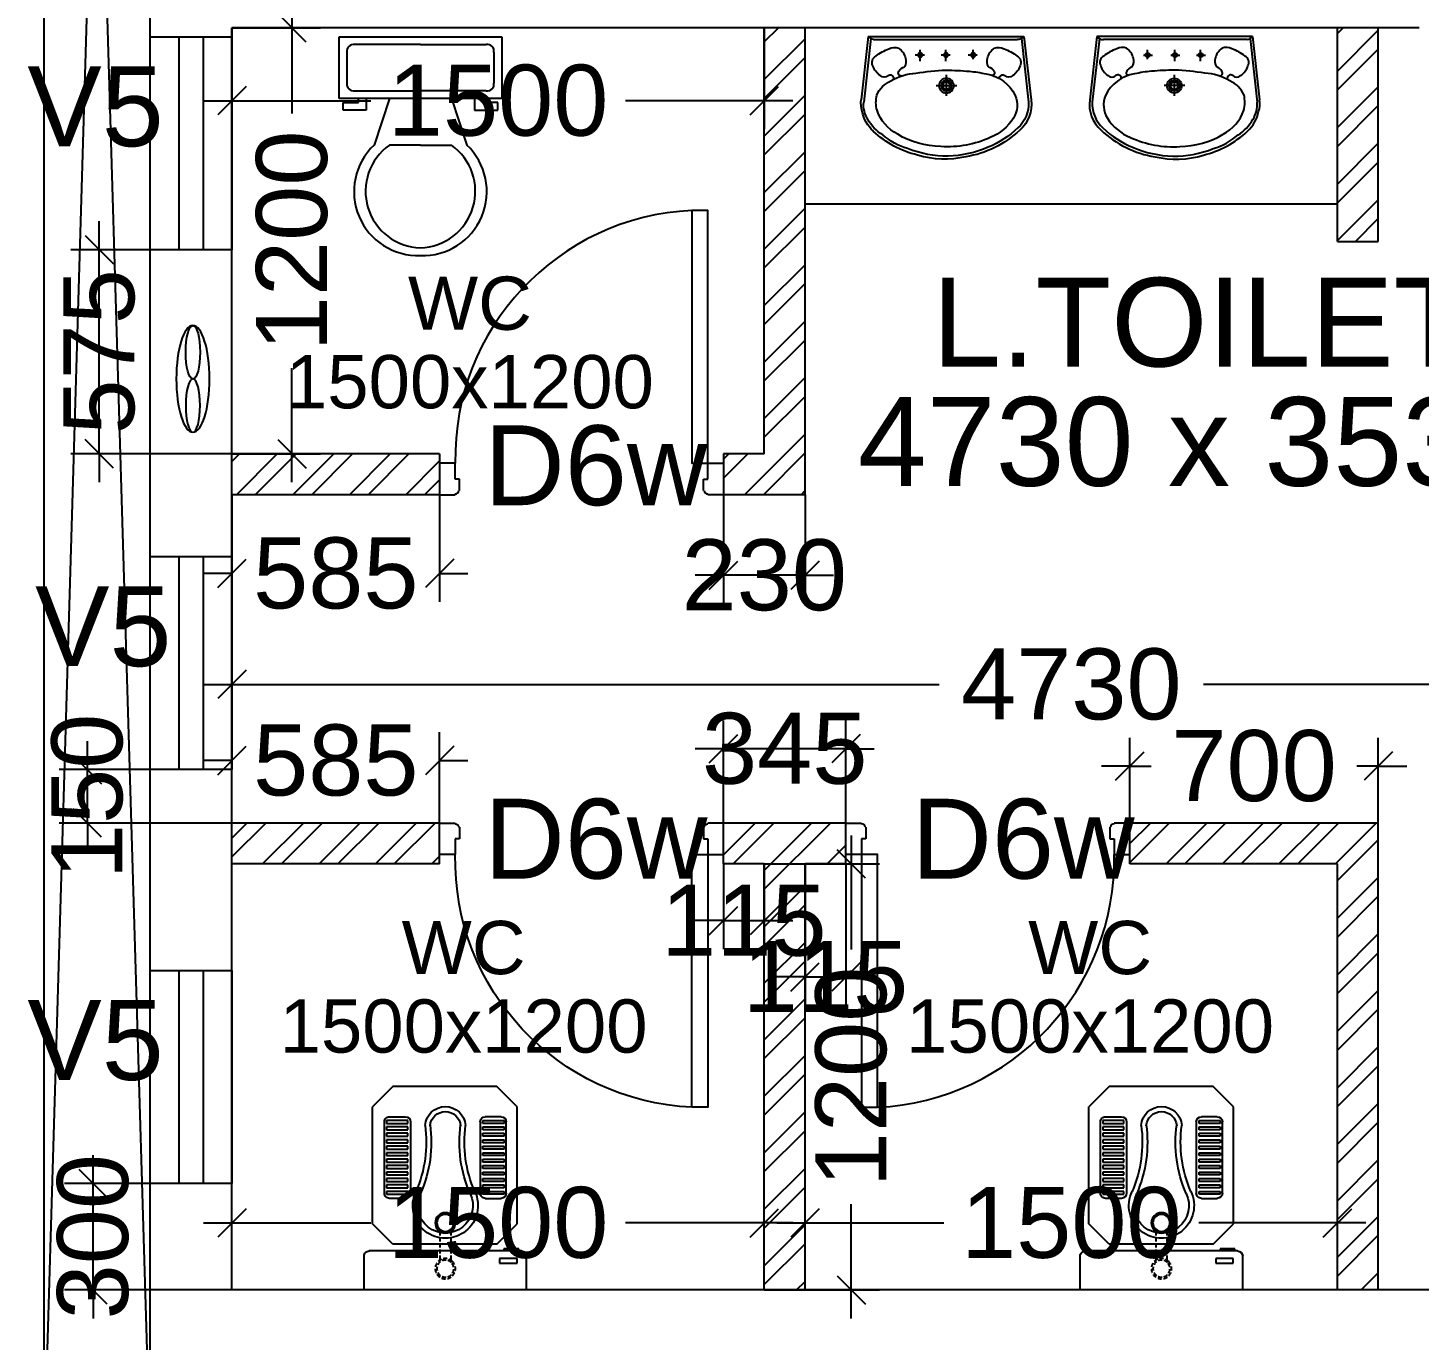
# Model space of a CAD drawing. Extents: x 6345096 to 6738923, y -6490958 to -6305885.
# Drawn here: x 6533504 to 6537424, y -6450735 to -6447039 of the extents above; entities that cross this region are included whole.
import ezdxf
from ezdxf.enums import TextEntityAlignment as Align

# ---------------------------------------------------------------- set-up
doc = ezdxf.new("R2010")
doc.units = 0
doc.header["$LTSCALE"] = 600
doc.header["$MEASUREMENT"] = 0
doc.header["$PDMODE"] = 35
doc.linetypes.add('HIDDEN', pattern=[0.375, 0.25, -0.125])
doc.layers.get('0').update_dxf_attribs({"linetype": 'CONTINUOUS'})
doc.layers.get('Defpoints').update_dxf_attribs({"linetype": 'CONTINUOUS'})
for name, color, linetype in [('DOOR', 32, 'CONTINUOUS'), ('Duct', 8, 'CONTINUOUS'), ('Exaust', 8, 'CONTINUOUS'), ('HS', 251, 'CONTINUOUS'), ('joinery', 7, 'CONTINUOUS'), ('Room Dim', 1, 'CONTINUOUS'), ('T Wall', 8, 'CONTINUOUS'), ('TEXT', 6, 'CONTINUOUS'), ('Toi-Euip', 8, 'CONTINUOUS'), ('toi-fix', 46, 'CONTINUOUS'), ('Toi. Wall Hat', 3, 'CONTINUOUS'), ('Walls', 7, 'CONTINUOUS'), ('WIN', 151, 'CONTINUOUS'), ('Working Dim', 5, 'CONTINUOUS')]:
    doc.layers.add(name, color=color, linetype=linetype)
doc.styles.add('ari', font='arial.ttf')
doc.styles.add('ARIAL', font='arial.ttf')
doc.dimstyles.new('int. dim', dxfattribs={"dimtxt": 200, "dimasz": 80, "dimexe": 80, "dimexo": 0, "dimgap": 70, "dimtad": 0, "dimdec": 0, "dimzin": 12, "dimdsep": 46, "dimtxsty": 'ari', "dimblk": 'OBLIQUE', "dimcen": 2, "dimdle": 80, "dimclrd": 256, "dimclre": 256, "dimclrt": 6, "dimadec": 0, "dimazin": 0, "dimtfac": 1, "dimtdec": 0, "dimtix": 1, "dimtmove": 2, "dimatfit": 3, "dimfxl": 1, "dimtolj": 1, "dimtzin": 0, "dimlwd": -1, "dimlwe": -1, "dimarcsym": 0})

# ---------------------------------------------------------------- blocks, each defined once
blk = doc.blocks.new('A$C153C7E87')
at = {"layer": 'Exaust', "color": 10, "extrusion": (0, 0, -1)}
for centre, major_axis, ratio in [((0, 0), (150.2, 0.1), 0.312125), ((-75.1, 0), (75.1, 0), 0.271389)]:
    blk.add_ellipse(centre, major_axis=major_axis, ratio=ratio, start_param=3.141593, end_param=9.424778, dxfattribs=at)
at = {"layer": 'Exaust', "color": 10}
blk.add_ellipse((75.1, 0), major_axis=(75.1, 0), ratio=0.271389, dxfattribs=at)
blk = doc.blocks.new('Z$W@#1841')
at = {"layer": 'DOOR'}
for p, q in [((-267.6, -167.4), (-317.3, -167.4)), ((-317.3, -167.4), (-317.3, -267.4)), ((-267.6, -217.9), (-267.6, -167.4)), ((533, -217.9), (533, -167.4)), ((533, -167.4), (582.7, -167.4)), ((582.7, -167.4), (582.7, -267.4)), ((-254.1, -217.9), (-267.6, -217.9)), ((-254.1, -253.9), (-254.1, -217.9)), ((519.5, -253.9), (519.5, -217.9)), ((519.5, -217.9), (533, -217.9)), ((-254.1, -253.9), (-256.3, -253.9)), ((519.5, -253.9), (521.7, -253.9)), ((-317.3, -267.4), (-267.6, -267.4)), ((-267.6, -267.4), (-267.6, -265.2)), ((533, -267.4), (533, -265.2)), ((582.7, -267.4), (533, -267.4))]:
    blk.add_line(p, q, dxfattribs=at)
blk.add_lwpolyline([(482.5, 633.2), (482.5, -167.4), (533, -167.4), (533, 633.2)], close=True, dxfattribs=at)
at = {"layer": 'DOOR', "color": 145}
blk.add_arc((518.4, -152.1), 786.1, 92.6177, 181.1129, dxfattribs=at)
at = {"layer": 'DOOR'}
for centre, start, end in [((-267.6, -253.9), 270, 0), ((533, -253.9), 180, 270)]:
    blk.add_arc(centre, 11.2, start, end, dxfattribs=at)
blk = doc.blocks.new('A$C70ED7303')
at = {"layer": 'toi-fix', "color": 8}
for p, q in [((0, 0), (229, 0)), ((229, 0), (229, -174.4)), ((-229, 0), (0, 0)), ((-229, -174.4), (-229, 0)), ((0, -21.8), (-185.4, -21.8)), ((0, -21.8), (185.4, -21.8)), ((-207.2, -43.6), (-207.2, -130.8)), ((207.2, -43.6), (207.2, -130.8)), ((-185.4, -152.6), (0, -152.6)), ((185.4, -152.6), (0, -152.6)), ((229, -174.4), (-229, -174.4)), ((-218.1, -207.2), (-218.1, -185.4)), ((-218.1, -185.4), (-174.4, -185.4)), ((-174.4, -185.4), (-174.4, -174.4)), ((-152.6, -174.4), (-152.6, -207.2)), ((-87.2, -174.4), (-130.8, -305.3)), ((87.2, -174.4), (130.8, -305.3)), ((152.6, -174.4), (152.6, -207.2)), ((174.4, -185.4), (174.4, -174.4)), ((218.1, -185.4), (174.4, -185.4)), ((218.1, -207.2), (218.1, -185.4)), ((-152.6, -207.2), (-218.1, -207.2)), ((152.6, -207.2), (218.1, -207.2)), ((0, -305.3), (-87.2, -305.3)), ((0, -305.3), (87.2, -305.3))]:
    blk.add_line(p, q, dxfattribs=at)
for centre, major_axis, start_param, end_param in [((-188.1, -40.9), (13.6, -13.6), 2.214297, 4.068888), ((188.1, -40.9), (13.6, -13.6), 0.643501, 2.498091), ((-188.1, -133.6), (-13.6, -13.6), 5.35589, 7.21048), ((188.1, -133.6), (-13.6, -13.6), 0.643501, 2.498091), ((-6.6, -436.2), (-127.6, -127.6), 4.686239, 7.105146), ((4.7, -435.5), (-112.7, -112.7), 4.541602, 7.039318), ((6.6, -436.2), (55.8, -171.6), -0.351019, 2.067888), ((-4.7, -435.5), (-112.7, -112.7), 0.814663, 3.31238)]:
    blk.add_ellipse(centre, major_axis=major_axis, ratio=1, start_param=start_param, end_param=end_param, dxfattribs=at)
blk = doc.blocks.new('A$C4D064DB7')
at = {"layer": 'Toi-Euip', "color": 8}
for p, q in [((-219.3, -1), (-239.3, 178)), ((-212.3, 5.4), (-232.3, 184.5)), ((0.9, 167), (0.9, 107.5)), ((212.2, 4.9), (232.3, 184.5)), ((219.2, -1), (239.3, 178)), ((-28.5, 137.9), (30, 137.9)), ((-61.3, 51.7), (-86.8, 51.7)), ((-73.1, 68.7), (-73.1, 37.2)), ((11.1, 51.7), (-14.3, 51.7)), ((-0.6, 68.7), (-0.6, 37.2)), ((87.9, 51.7), (62.5, 51.7)), ((76.2, 63.6), (76.2, 37.2)), ((-204.6, 8.3), (200.4, 8.3)), ((-219.3, -1), (219.2, -1))]:
    blk.add_line(p, q, dxfattribs=at)
for centre, radius in [((0.9, 137.9), 20.9), ((0.9, 137.9), 15), ((0.9, 137.9), 10.5), ((-73.1, 51.7), 6.23), ((-0.6, 51.7), 6.23), ((76.2, 51.7), 6.23)]:
    blk.add_circle(centre, radius, dxfattribs=at)
for centre, radius, start, end in [((-15, 63.3), 278.1, 103.6801, 133.1199), ((-52.1, 129.5), 194.1, 106.9894, 130.6854), ((0.4, 42.8), 293.4, 66.1951, 111.8497), ((-3.7, 79.1), 265.8, 77.1391, 106.8516), ((11, 56.9), 284.8, 46.3845, 81.023), ((-115.7, 175.3), 119.3, 121.8415, 151.2146), ((-79.5, 166.9), 122.1, 117.7975, 160.6946), ((-12.7, 69.4), 239.9, 90.5187, 121.0564), ((4.5, 21.6), 288.4, 65.4107, 93.8454), ((17.4, 64.4), 266.9, 46.2173, 67.6674), ((74.5, 158), 135.4, 31.8603, 68.3132), ((-135.9, 190.3), 102.7, 132.34, 168.5521), ((140.9, 188.9), 91.5, 357.2238, 48.0895), ((143.8, 190.8), 96.4, 352.3942, 48.6169), ((-159.3, 187.8), 80.7, 163.2392, 186.9959), ((-156.9, 191.3), 75.7, 146.7911, 185.1402), ((-105.8, 184.4), 91.8, 165.5854, 192.6546), ((131.4, 192.6), 68.8, 336.7779, 32.4081), ((-124.3, 195.5), 77.6, 203.693, 246.3813), ((98.1, 210.4), 106.4, 278.0202, 335.0221), ((-73.6, 263.8), 161.7, 239.5902, 265.9719), ((-156.5, 116.7), 8.45, 294.5104, 30.3287), ((157.9, 115.9), 7.49, 165.1523, 247.9307), ((-188.7, 72.6), 20.1, 152.4908, 243.191), ((-154.2, 64.6), 55.1, 124.9669, 161.6496), ((-174.7, 96.4), 17.3, 50.4642, 129.5358), ((-157.9, 115.7), 8.33, 226.0403, 306.1074), ((-126.4, 102.5), 8.28, 83.1526, 217.3039), ((-110.1, 109.7), 26, 208.2715, 253.614), ((-144.2, 69.4), 30.9, 343.9654, 29.9209), ((33.5, 869.5), 776.1, 261.2228, 267.52), ((-3.1, 803.8), 709.6, 270.2431, 275.5482), ((44.3, 384), 287.3, 274.2321, 283.8267), ((146.2, 69.4), 30.9, 150.0791, 196.0346), ((112.1, 109.7), 26, 286.386, 331.7285), ((129.6, 102.2), 7.16, 318.2984, 78.6803), ((159.9, 115.7), 8.33, 233.8926, 313.9597), ((176.7, 96.4), 17.3, 50.4642, 129.5358), ((156.2, 64.6), 55.1, 18.3504, 55.0331), ((190.7, 72.6), 20.1, 296.809, 27.5092), ((-120.2, 149.2), 122.2, 230.5982, 250.4136), ((-161, 71.5), 47.7, 305.0585, 347.193), ((163, 71.5), 47.7, 192.807, 234.9415), ((122.2, 149.2), 122.2, 289.5864, 309.4018), ((-200, -15.1), 23.9, 101.1451, 143.7785), ((-145.6, 63.1), 33, 241.9192, 291.3561), ((147.6, 63.1), 33, 248.6439, 298.0808), ((199.8, -16.6), 24.9, 38.7487, 88.5796)]:
    blk.add_arc(centre, radius, start, end, dxfattribs=at)
blk = doc.blocks.new('A$C37B60793')
at = {"layer": 'toi-fix', "color": 8}
for p, q in [((0, 303.1), (127, 303.1)), ((0, -306.5), (0, 303.1)), ((146, -287.4), (146, 284.1)), ((171.2, 195), (247.4, 271.2)), ((247.4, 271.2), (685.9, 271.2)), ((762.1, 195), (685.9, 271.2)), ((358.5, 218.7), (358.5, 139.2)), ((369.5, 218.7), (358.5, 218.7)), ((362.3, 226.9), (630.5, 226.9)), ((369.5, 139.2), (369.5, 218.7)), ((382.7, 218.7), (382.7, 139.2)), ((393.7, 218.7), (382.7, 218.7)), ((393.7, 139.2), (393.7, 218.7)), ((406.9, 218.7), (406.9, 139.2)), ((417.9, 218.7), (406.9, 218.7)), ((417.9, 139.2), (417.9, 218.7)), ((431, 218.7), (431, 139.2)), ((442.1, 218.7), (431, 218.7)), ((442.1, 139.2), (442.1, 218.7)), ((455.2, 218.7), (455.2, 139.2)), ((466.3, 218.7), (455.2, 218.7)), ((466.3, 139.2), (466.3, 218.7)), ((479.4, 218.7), (479.4, 139.2)), ((490.5, 218.7), (479.4, 218.7)), ((490.5, 139.2), (490.5, 218.7)), ((503.6, 218.7), (503.6, 139.2)), ((514.6, 218.7), (503.6, 218.7)), ((514.6, 139.2), (514.6, 218.7)), ((527.8, 218.7), (527.8, 139.2)), ((538.8, 218.7), (527.8, 218.7)), ((538.8, 139.2), (538.8, 218.7)), ((552, 218.7), (552, 139.2)), ((563, 218.7), (552, 218.7)), ((563, 139.2), (563, 218.7)), ((576.2, 218.7), (576.2, 139.2)), ((587.2, 218.7), (576.2, 218.7)), ((587.2, 139.2), (587.2, 218.7)), ((600.4, 218.7), (600.4, 139.2)), ((611.4, 218.7), (600.4, 218.7)), ((611.4, 139.2), (611.4, 218.7)), ((624.5, 218.7), (624.5, 139.2)), ((635.6, 218.7), (624.5, 218.7)), ((635.6, 139.2), (635.6, 218.7)), ((171.2, -195.4), (171.2, 195)), ((343.3, 148.1), (343.3, 207.9)), ((649.5, 207.9), (649.5, 148.1)), ((762.1, -195.4), (762.1, 195)), ((358.5, 139.2), (369.5, 139.2)), ((630.5, 129.1), (362.3, 129.1)), ((382.7, 139.2), (393.7, 139.2)), ((406.9, 139.2), (417.9, 139.2)), ((431, 139.2), (442.1, 139.2)), ((455.2, 139.2), (466.3, 139.2)), ((479.4, 139.2), (490.5, 139.2)), ((503.6, 139.2), (514.6, 139.2)), ((527.8, 139.2), (538.8, 139.2)), ((552, 139.2), (563, 139.2)), ((576.2, 139.2), (587.2, 139.2)), ((600.4, 139.2), (611.4, 139.2)), ((624.5, 139.2), (635.6, 139.2)), ((343.3, -151.5), (343.3, -211.2)), ((358.5, -222), (358.5, -142.6)), ((358.5, -142.6), (369.5, -142.6)), ((630.5, -132.4), (362.3, -132.4)), ((369.5, -142.6), (369.5, -222)), ((382.7, -222), (382.7, -142.6)), ((382.7, -142.6), (393.7, -142.6)), ((393.7, -142.6), (393.7, -222)), ((406.9, -222), (406.9, -142.6)), ((406.9, -142.6), (417.9, -142.6)), ((417.9, -142.6), (417.9, -222)), ((431, -222), (431, -142.6)), ((431, -142.6), (442.1, -142.6)), ((442.1, -142.6), (442.1, -222)), ((455.2, -222), (455.2, -142.6)), ((455.2, -142.6), (466.3, -142.6)), ((466.3, -142.6), (466.3, -222)), ((479.4, -222), (479.4, -142.6)), ((479.4, -142.6), (490.5, -142.6)), ((490.5, -142.6), (490.5, -222)), ((503.6, -222), (503.6, -142.6)), ((503.6, -142.6), (514.6, -142.6)), ((514.6, -142.6), (514.6, -222)), ((527.8, -222), (527.8, -142.6)), ((527.8, -142.6), (538.8, -142.6)), ((538.8, -142.6), (538.8, -222)), ((552, -222), (552, -142.6)), ((552, -142.6), (563, -142.6)), ((563, -142.6), (563, -222)), ((576.2, -222), (576.2, -142.6)), ((576.2, -142.6), (587.2, -142.6)), ((587.2, -142.6), (587.2, -222)), ((600.4, -222), (600.4, -142.6)), ((600.4, -142.6), (611.4, -142.6)), ((611.4, -142.6), (611.4, -222)), ((624.5, -222), (624.5, -142.6)), ((624.5, -142.6), (635.6, -142.6)), ((635.6, -142.6), (635.6, -222)), ((649.5, -211.2), (649.5, -151.5)), ((117.8, -205), (100.3, -205)), ((100.3, -205), (100.3, -270.7)), ((117.8, -270.7), (117.8, -205)), ((171.2, -195.4), (247.4, -271.6)), ((685.9, -271.6), (762.1, -195.4)), ((153.7, -221.4), (147.5, -221.4)), ((147.5, -221.4), (147.5, -276.8)), ((153.7, -276.8), (153.7, -221.4)), ((369.5, -222), (358.5, -222)), ((362.3, -230.3), (630.5, -230.3)), ((393.7, -222), (382.7, -222)), ((417.9, -222), (406.9, -222)), ((442.1, -222), (431, -222)), ((466.3, -222), (455.2, -222)), ((490.5, -222), (479.4, -222)), ((514.6, -222), (503.6, -222)), ((538.8, -222), (527.8, -222)), ((563, -222), (552, -222)), ((587.2, -222), (576.2, -222)), ((611.4, -222), (600.4, -222)), ((635.6, -222), (624.5, -222)), ((0, -306.5), (127, -306.5)), ((100.3, -270.7), (117.8, -270.7)), ((147.5, -276.8), (153.7, -276.8)), ((247.4, -271.6), (685.9, -271.6))]:
    blk.add_line(p, q, dxfattribs=at)
at = {"layer": 'toi-fix', "color": 8, "linetype": 'HIDDEN', "ltscale": 0.1}
for p, q in [((219.3, 19), (111.7, 19)), ((219.3, -22.3), (111.7, -22.3))]:
    blk.add_line(p, q, dxfattribs=at)
at = {"layer": 'toi-fix', "color": 8, "extrusion": (0, 0, -1)}
for centre, major_axis, start_param, end_param in [((127, 284.1), (-13.5, -13.5), 2.356194, 3.926991), ((362.3, 207.9), (13.5, -13.5), 2.356194, 3.926991), ((630.5, 207.9), (-13.5, -13.5), 2.356194, 3.926991), ((316.3, -1.7), (0, -122.2), -0.449608, 3.591264), ((316.3, -1.7), (0, -103.2), -0.449671, 3.591202), ((362.3, 148.1), (-13.5, -13.5), -0.785398, 0.785398), ((554, 536.4), (-11.6, -466), -0.160496, 0.3824), ((630.5, 148.1), (-13.5, -13.5), 3.926991, 5.497787), ((554, 536.4), (-29.4, -484.3), -0.19615, 0.346746), ((611.1, -1.7), (40.6, -40.6), 4.005105, 6.990469), ((611.1, -1.7), (-54, -54), 2.434309, 5.419673), ((251.3, -1.7), (-26.9, -26.9), 0.785398, 7.068583), ((251.3, -1.7), (-22.5, -22.5), 0.785398, 7.068583), ((554, -539.7), (29.4, -484.3), 2.794864, 3.33776), ((554, -539.7), (11.6, -466), 2.7592, 3.302095), ((362.3, -151.5), (13.5, -13.5), 2.356194, 3.926991), ((630.5, -151.5), (13.5, -13.5), 3.926991, 5.497787), ((362.3, -211.2), (-13.5, -13.5), -0.785398, 0.785398), ((630.5, -211.2), (13.5, -13.5), 5.497787, 7.068583), ((127, -287.4), (13.5, -13.5), 5.497787, 7.068583)]:
    blk.add_ellipse(centre, major_axis=major_axis, ratio=1, start_param=start_param, end_param=end_param, dxfattribs=at)
at = {"layer": 'toi-fix', "color": 8, "linetype": 'HIDDEN', "ltscale": 0.1, "extrusion": (0, 0, -1)}
for major_axis, start_param, end_param in [((26.9, -26.9), 2.356194490188911, 8.639379797368496), ((22.5, -22.5), 2.356194490188169, 8.639379797367756)]:
    blk.add_ellipse((79.7, -1.7), major_axis=major_axis, ratio=1, start_param=start_param, end_param=end_param, dxfattribs=at)
blk = doc.blocks.new('_Oblique')
at = {"color": 0, "linetype": 'ByBlock', "lineweight": -2}
blk.add_line((-0.5, -0.5), (0.5, 0.5), dxfattribs=at)
blk = doc.blocks.new('*D849')
at = {"layer": 'Defpoints', "color": 0, "transparency": 16777216}
for p in [(6534079.3, -6447038.9, 5.1), (6535579.3, -6447038.9, 4.8), (6535579.3, -6447244.1)]:
    blk.add_point(p, dxfattribs=at)
at = {"layer": 'Working Dim', "transparency": 16777216}
for p, q in [((6534079.3, -6447038.9), (6534079.3, -6447324.1)), ((6535579.3, -6447038.9), (6535579.3, -6447324.1)), ((6533999.3, -6447244.1), (6534470.4, -6447244.1)), ((6535659.3, -6447244.1), (6535188.2, -6447244.1))]:
    blk.add_line(p, q, dxfattribs=at)
at = {"layer": 'Working Dim', "transparency": 16777216, "xscale": 80, "yscale": 80, "zscale": 80, "rotation": 180}
blk.add_blockref('_Oblique', (6534079.3, -6447244.1), dxfattribs=at)
at = {"layer": 'Working Dim', "transparency": 16777216, "xscale": 80, "yscale": 80, "zscale": 80}
blk.add_blockref('_Oblique', (6535579.3, -6447244.1), dxfattribs=at)
at = {"layer": 'Working Dim', "color": 6, "transparency": 16777216, "insert": (6534829.3, -6447244.1), "char_height": 200, "attachment_point": 5, "style": 'ari'}
blk.add_mtext('\\A1;1500', dxfattribs=at)
blk = doc.blocks.new('*D850')
at = {"layer": 'Defpoints', "color": 0, "transparency": 16777216}
for p in [(6534079.3, -6447038.9, 5.1), (6534079.3, -6448238.9, 4.8), (6534248.5, -6448238.9)]:
    blk.add_point(p, dxfattribs=at)
at = {"layer": 'Working Dim', "transparency": 16777216}
for p, q in [((6534248.5, -6446958.9), (6534248.5, -6447280)), ((6534079.3, -6447038.9), (6534328.5, -6447038.9)), ((6534248.5, -6448318.9), (6534248.5, -6447997.8)), ((6534079.3, -6448238.9), (6534328.5, -6448238.9))]:
    blk.add_line(p, q, dxfattribs=at)
at = {"layer": 'Working Dim', "transparency": 16777216, "xscale": 80, "yscale": 80, "zscale": 80}
for p, rotation in [((6534248.5, -6447038.9), 90), ((6534248.5, -6448238.9), 270)]:
    blk.add_blockref('_Oblique', p, dxfattribs=dict(at, rotation=rotation))
at = {"layer": 'Working Dim', "color": 6, "transparency": 16777216, "insert": (6534248.5, -6447638.9), "char_height": 200, "attachment_point": 5, "rotation": 90, "style": 'ari'}
blk.add_mtext('\\A1;1200', dxfattribs=at)
blk = doc.blocks.new('*D851')
at = {"layer": 'Defpoints', "color": 0, "transparency": 16777216}
for p in [(6533705.5, -6447663.9), (6534079.3, -6447663.9, 5.5), (6534079.3, -6448238.9, 4.8)]:
    blk.add_point(p, dxfattribs=at)
at = {"layer": 'Working Dim', "transparency": 16777216}
for p, q in [((6533705.5, -6447663.9), (6533705.5, -6447583.9)), ((6534079.3, -6447663.9), (6533625.5, -6447663.9)), ((6533705.5, -6448238.9), (6533705.5, -6447663.9)), ((6534079.3, -6448238.9), (6533625.5, -6448238.9)), ((6533705.5, -6448238.9), (6533705.5, -6448318.9))]:
    blk.add_line(p, q, dxfattribs=at)
at = {"layer": 'Working Dim', "transparency": 16777216, "xscale": 80, "yscale": 80, "zscale": 80}
for p, rotation in [((6533705.5, -6447663.9), 270), ((6533705.5, -6448238.9), 90)]:
    blk.add_blockref('_Oblique', p, dxfattribs=dict(at, rotation=rotation))
at = {"layer": 'Working Dim', "color": 6, "transparency": 16777216, "insert": (6533705.5, -6447951.4), "char_height": 200, "attachment_point": 5, "rotation": 90, "style": 'ari'}
blk.add_mtext('\\A1;575', dxfattribs=at)
blk = doc.blocks.new('*D852')
at = {"layer": 'Defpoints', "color": 0, "transparency": 16777216}
for p in [(6533672, -6449128.4), (6534079.3, -6449128.4, 5.5), (6534079.3, -6449278.9, 4.8)]:
    blk.add_point(p, dxfattribs=at)
at = {"layer": 'Working Dim', "transparency": 16777216}
for p, q in [((6533672, -6449128.4), (6533672, -6449048.4)), ((6534079.3, -6449128.4), (6533592, -6449128.4)), ((6533672, -6449278.9), (6533672, -6449128.4)), ((6534079.3, -6449278.9), (6533592, -6449278.9)), ((6533672, -6449278.9), (6533672, -6449358.9))]:
    blk.add_line(p, q, dxfattribs=at)
at = {"layer": 'Working Dim', "transparency": 16777216, "xscale": 80, "yscale": 80, "zscale": 80}
for p, rotation in [((6533672, -6449128.4), 270), ((6533672, -6449278.9), 90)]:
    blk.add_blockref('_Oblique', p, dxfattribs=dict(at, rotation=rotation))
at = {"layer": 'Working Dim', "color": 6, "transparency": 16777216, "insert": (6533672, -6449203.6), "char_height": 200, "attachment_point": 5, "rotation": 90, "style": 'ari'}
blk.add_mtext('\\A1;150', dxfattribs=at)
blk = doc.blocks.new('*D853')
at = {"layer": 'Defpoints', "color": 0, "transparency": 16777216}
for p in [(6533687.9, -6450293.9), (6534079.3, -6450293.9, 5.5), (6534079.3, -6450593.9, 5.1)]:
    blk.add_point(p, dxfattribs=at)
at = {"layer": 'Working Dim', "transparency": 16777216}
for p, q in [((6533687.9, -6450293.9), (6533687.9, -6450213.9)), ((6534079.3, -6450293.9), (6533607.9, -6450293.9)), ((6533687.9, -6450593.9), (6533687.9, -6450293.9)), ((6534079.3, -6450593.9), (6533607.9, -6450593.9)), ((6533687.9, -6450593.9), (6533687.9, -6450673.9))]:
    blk.add_line(p, q, dxfattribs=at)
at = {"layer": 'Working Dim', "transparency": 16777216, "xscale": 80, "yscale": 80, "zscale": 80}
for p, rotation in [((6533687.9, -6450293.9), 270), ((6533687.9, -6450593.9), 90)]:
    blk.add_blockref('_Oblique', p, dxfattribs=dict(at, rotation=rotation))
at = {"layer": 'Working Dim', "color": 6, "transparency": 16777216, "insert": (6533687.9, -6450443.9), "char_height": 200, "attachment_point": 5, "rotation": 90, "style": 'ari'}
blk.add_mtext('\\A1;300', dxfattribs=at)
blk = doc.blocks.new('*D854')
at = {"layer": 'Defpoints', "color": 0, "transparency": 16777216}
for p in [(6535579.3, -6450405), (6534079.3, -6450593.9), (6535579.3, -6450593.9, 4.8)]:
    blk.add_point(p, dxfattribs=at)
at = {"layer": 'Working Dim', "transparency": 16777216}
for p, q in [((6534079.3, -6450593.9), (6534079.3, -6450325)), ((6535579.3, -6450593.9), (6535579.3, -6450325)), ((6533999.3, -6450405), (6534470.4, -6450405)), ((6535659.3, -6450405), (6535188.2, -6450405))]:
    blk.add_line(p, q, dxfattribs=at)
at = {"layer": 'Working Dim', "transparency": 16777216, "xscale": 80, "yscale": 80, "zscale": 80, "rotation": 180}
blk.add_blockref('_Oblique', (6534079.3, -6450405), dxfattribs=at)
at = {"layer": 'Working Dim', "transparency": 16777216, "xscale": 80, "yscale": 80, "zscale": 80}
blk.add_blockref('_Oblique', (6535579.3, -6450405), dxfattribs=at)
at = {"layer": 'Working Dim', "color": 6, "transparency": 16777216, "insert": (6534829.3, -6450405), "char_height": 200, "attachment_point": 5, "style": 'ari'}
blk.add_mtext('\\A1;1500', dxfattribs=at)
blk = doc.blocks.new('*D855')
at = {"layer": 'Defpoints', "color": 0, "transparency": 16777216}
for p in [(6535579.3, -6449393.9, 4.8), (6535579.3, -6450593.9, 4.8), (6535824.3, -6450593.9)]:
    blk.add_point(p, dxfattribs=at)
at = {"layer": 'Working Dim', "transparency": 16777216}
for p, q in [((6535824.3, -6449313.9), (6535824.3, -6449635)), ((6535579.3, -6449393.9), (6535904.3, -6449393.9)), ((6535824.3, -6450673.9), (6535824.3, -6450352.7)), ((6535579.3, -6450593.9), (6535904.3, -6450593.9))]:
    blk.add_line(p, q, dxfattribs=at)
at = {"layer": 'Working Dim', "transparency": 16777216, "xscale": 80, "yscale": 80, "zscale": 80}
for p, rotation in [((6535824.3, -6449393.9), 90), ((6535824.3, -6450593.9), 270)]:
    blk.add_blockref('_Oblique', p, dxfattribs=dict(at, rotation=rotation))
at = {"layer": 'Working Dim', "color": 6, "transparency": 16777216, "insert": (6535824.3, -6449993.9), "char_height": 200, "attachment_point": 5, "rotation": 90, "style": 'ari'}
blk.add_mtext('\\A1;1200', dxfattribs=at)
blk = doc.blocks.new('*D856')
at = {"layer": 'Defpoints', "color": 0, "transparency": 16777216}
for p in [(6537194.3, -6450405), (6535694.3, -6450593.9, 4.8), (6537194.3, -6450593.9, 4.8)]:
    blk.add_point(p, dxfattribs=at)
at = {"layer": 'Working Dim', "transparency": 16777216}
for p, q in [((6535694.3, -6450593.9), (6535694.3, -6450325)), ((6537194.3, -6450593.9), (6537194.3, -6450325)), ((6535614.3, -6450405), (6536085.4, -6450405)), ((6537274.3, -6450405), (6536803.2, -6450405))]:
    blk.add_line(p, q, dxfattribs=at)
at = {"layer": 'Working Dim', "transparency": 16777216, "xscale": 80, "yscale": 80, "zscale": 80, "rotation": 180}
blk.add_blockref('_Oblique', (6535694.3, -6450405), dxfattribs=at)
at = {"layer": 'Working Dim', "transparency": 16777216, "xscale": 80, "yscale": 80, "zscale": 80}
blk.add_blockref('_Oblique', (6537194.3, -6450405), dxfattribs=at)
at = {"layer": 'Working Dim', "color": 6, "transparency": 16777216, "insert": (6536444.3, -6450405), "char_height": 200, "attachment_point": 5, "style": 'ari'}
blk.add_mtext('\\A1;1500', dxfattribs=at)
blk = doc.blocks.new('*D857')
at = {"layer": 'Defpoints', "color": 0, "transparency": 16777216}
for p in [(6535694.3, -6449393.9), (6535809.3, -6449393.9), (6535809.3, -6449712.2)]:
    blk.add_point(p, dxfattribs=at)
at = {"layer": 'Working Dim', "transparency": 16777216}
for p, q in [((6535694.3, -6449393.9), (6535694.3, -6449792.2)), ((6535809.3, -6449393.9), (6535809.3, -6449792.2)), ((6535694.3, -6449712.2), (6535614.3, -6449712.2)), ((6535694.3, -6449712.2), (6535809.3, -6449712.2)), ((6535809.3, -6449712.2), (6535889.3, -6449712.2))]:
    blk.add_line(p, q, dxfattribs=at)
at = {"layer": 'Working Dim', "transparency": 16777216, "xscale": 80, "yscale": 80, "zscale": 80}
blk.add_blockref('_Oblique', (6535694.3, -6449712.2), dxfattribs=at)
at = {"layer": 'Working Dim', "transparency": 16777216, "xscale": 80, "yscale": 80, "zscale": 80, "rotation": 180}
blk.add_blockref('_Oblique', (6535809.3, -6449712.2), dxfattribs=at)
at = {"layer": 'Working Dim', "color": 6, "transparency": 16777216, "insert": (6535751.8, -6449712.2), "char_height": 200, "attachment_point": 5, "style": 'ari'}
blk.add_mtext('\\A1;115', dxfattribs=at)
blk = doc.blocks.new('*D858')
at = {"layer": 'Defpoints', "color": 0, "transparency": 16777216}
for p in [(6535464.3, -6449393.9, 4.8), (6535579.3, -6449393.9, 4.8), (6535579.3, -6449553.7)]:
    blk.add_point(p, dxfattribs=at)
at = {"layer": 'Working Dim', "transparency": 16777216}
for p, q in [((6535464.3, -6449393.9), (6535464.3, -6449633.7)), ((6535579.3, -6449393.9), (6535579.3, -6449633.7)), ((6535464.3, -6449553.7), (6535384.3, -6449553.7)), ((6535464.3, -6449553.7), (6535579.3, -6449553.7)), ((6535579.3, -6449553.7), (6535659.3, -6449553.7))]:
    blk.add_line(p, q, dxfattribs=at)
at = {"layer": 'Working Dim', "transparency": 16777216, "xscale": 80, "yscale": 80, "zscale": 80}
blk.add_blockref('_Oblique', (6535464.3, -6449553.7), dxfattribs=at)
at = {"layer": 'Working Dim', "transparency": 16777216, "xscale": 80, "yscale": 80, "zscale": 80, "rotation": 180}
blk.add_blockref('_Oblique', (6535579.3, -6449553.7), dxfattribs=at)
at = {"layer": 'Working Dim', "color": 6, "transparency": 16777216, "insert": (6535521.8, -6449553.7), "char_height": 200, "attachment_point": 5, "style": 'ari'}
blk.add_mtext('\\A1;115', dxfattribs=at)
blk = doc.blocks.new('*D859')
at = {"layer": 'Defpoints', "color": 0, "transparency": 16777216}
for p in [(6538809.4, -6448888.3), (6534079.3, -6448989.7, 5.5), (6538809.4, -6448972.1, 5.1)]:
    blk.add_point(p, dxfattribs=at)
at = {"layer": 'Working Dim', "transparency": 16777216}
for p, q in [((6534079.3, -6448989.7), (6534079.3, -6448808.3)), ((6538809.4, -6448972.1), (6538809.4, -6448808.3)), ((6533999.3, -6448888.3), (6536072, -6448888.3)), ((6538889.4, -6448888.3), (6536816.7, -6448888.3))]:
    blk.add_line(p, q, dxfattribs=at)
at = {"layer": 'Working Dim', "transparency": 16777216, "xscale": 80, "yscale": 80, "zscale": 80, "rotation": 180}
blk.add_blockref('_Oblique', (6534079.3, -6448888.3), dxfattribs=at)
at = {"layer": 'Working Dim', "transparency": 16777216, "xscale": 80, "yscale": 80, "zscale": 80}
blk.add_blockref('_Oblique', (6538809.4, -6448888.3), dxfattribs=at)
at = {"layer": 'Working Dim', "color": 6, "transparency": 16777216, "insert": (6536444.4, -6448888.3), "char_height": 200, "attachment_point": 5, "style": 'ari'}
blk.add_mtext('\\A1;4730', dxfattribs=at)
blk = doc.blocks.new('*D1135')
at = {"layer": 'Defpoints', "color": 0, "transparency": 16777216}
for p in [(6535464.3, -6448353.9, 4.8), (6535694.3, -6448353.9, 4.8), (6535464.3, -6448580.9)]:
    blk.add_point(p, dxfattribs=at)
at = {"layer": 'Working Dim', "transparency": 16777216}
for p, q in [((6535464.3, -6448353.9), (6535464.3, -6448660.9)), ((6535694.3, -6448353.9), (6535694.3, -6448660.9)), ((6535464.3, -6448580.9), (6535384.3, -6448580.9)), ((6535694.3, -6448580.9), (6535464.3, -6448580.9)), ((6535694.3, -6448580.9), (6535774.3, -6448580.9))]:
    blk.add_line(p, q, dxfattribs=at)
at = {"layer": 'Working Dim', "transparency": 16777216, "xscale": 80, "yscale": 80, "zscale": 80}
blk.add_blockref('_Oblique', (6535464.3, -6448580.9), dxfattribs=at)
at = {"layer": 'Working Dim', "transparency": 16777216, "xscale": 80, "yscale": 80, "zscale": 80, "rotation": 180}
blk.add_blockref('_Oblique', (6535694.3, -6448580.9), dxfattribs=at)
at = {"layer": 'Working Dim', "color": 6, "transparency": 16777216, "insert": (6535579.3, -6448580.9), "char_height": 200, "attachment_point": 5, "style": 'ari'}
blk.add_mtext('\\A1;230', dxfattribs=at)
blk = doc.blocks.new('*D1136')
at = {"layer": 'Defpoints', "color": 0, "transparency": 16777216}
for p in [(6534079.3, -6448353.9, 4.8), (6534664.4, -6448353.9, 4.8), (6534664.4, -6448575.7)]:
    blk.add_point(p, dxfattribs=at)
at = {"layer": 'Working Dim', "transparency": 16777216}
for p, q in [((6534079.3, -6448353.9), (6534079.3, -6448655.7)), ((6534664.4, -6448353.9), (6534664.4, -6448655.7)), ((6534079.3, -6448575.7), (6533999.3, -6448575.7)), ((6534079.3, -6448575.7), (6534080.2, -6448575.7)), ((6534664.4, -6448575.7), (6534663.6, -6448575.7)), ((6534664.4, -6448575.7), (6534744.4, -6448575.7))]:
    blk.add_line(p, q, dxfattribs=at)
at = {"layer": 'Working Dim', "transparency": 16777216, "xscale": 80, "yscale": 80, "zscale": 80}
blk.add_blockref('_Oblique', (6534079.3, -6448575.7), dxfattribs=at)
at = {"layer": 'Working Dim', "transparency": 16777216, "xscale": 80, "yscale": 80, "zscale": 80, "rotation": 180}
blk.add_blockref('_Oblique', (6534664.4, -6448575.7), dxfattribs=at)
at = {"layer": 'Working Dim', "color": 6, "transparency": 16777216, "insert": (6534371.9, -6448575.7), "char_height": 200, "attachment_point": 5, "style": 'ari'}
blk.add_mtext('\\A1;585', dxfattribs=at)
blk = doc.blocks.new('*D1137')
at = {"layer": 'Defpoints', "color": 0, "transparency": 16777216}
for p in [(6536609.3, -6449118.4), (6536609.3, -6449278.9, 4.8), (6537309.3, -6449278.9, 4.8)]:
    blk.add_point(p, dxfattribs=at)
at = {"layer": 'Working Dim', "transparency": 16777216}
for p, q in [((6536609.3, -6449278.9), (6536609.3, -6449038.4)), ((6537309.3, -6449278.9), (6537309.3, -6449038.4)), ((6536609.3, -6449118.4), (6536529.3, -6449118.4)), ((6536609.3, -6449118.4), (6536669.5, -6449118.4)), ((6537309.3, -6449118.4), (6537249.1, -6449118.4)), ((6537309.3, -6449118.4), (6537389.3, -6449118.4))]:
    blk.add_line(p, q, dxfattribs=at)
at = {"layer": 'Working Dim', "transparency": 16777216, "xscale": 80, "yscale": 80, "zscale": 80}
blk.add_blockref('_Oblique', (6536609.3, -6449118.4), dxfattribs=at)
at = {"layer": 'Working Dim', "transparency": 16777216, "xscale": 80, "yscale": 80, "zscale": 80, "rotation": 180}
blk.add_blockref('_Oblique', (6537309.3, -6449118.4), dxfattribs=at)
at = {"layer": 'Working Dim', "color": 6, "transparency": 16777216, "insert": (6536959.3, -6449118.4), "char_height": 200, "attachment_point": 5, "style": 'ari'}
blk.add_mtext('\\A1;700', dxfattribs=at)
blk = doc.blocks.new('*D1138')
at = {"layer": 'Defpoints', "color": 0, "transparency": 16777216}
for p in [(6535464.3, -6449069.6), (6535464.3, -6449278.9, 4.8), (6535809.3, -6449278.9, 4.8)]:
    blk.add_point(p, dxfattribs=at)
at = {"layer": 'Working Dim', "transparency": 16777216}
for p, q in [((6535464.3, -6449278.9), (6535464.3, -6448989.6)), ((6535809.3, -6449278.9), (6535809.3, -6448989.6)), ((6535464.3, -6449069.6), (6535384.3, -6449069.6)), ((6535809.3, -6449069.6), (6535464.3, -6449069.6)), ((6535809.3, -6449069.6), (6535889.3, -6449069.6))]:
    blk.add_line(p, q, dxfattribs=at)
at = {"layer": 'Working Dim', "transparency": 16777216, "xscale": 80, "yscale": 80, "zscale": 80}
blk.add_blockref('_Oblique', (6535464.3, -6449069.6), dxfattribs=at)
at = {"layer": 'Working Dim', "transparency": 16777216, "xscale": 80, "yscale": 80, "zscale": 80, "rotation": 180}
blk.add_blockref('_Oblique', (6535809.3, -6449069.6), dxfattribs=at)
at = {"layer": 'Working Dim', "color": 6, "transparency": 16777216, "insert": (6535636.8, -6449069.6), "char_height": 200, "attachment_point": 5, "style": 'ari'}
blk.add_mtext('\\A1;345', dxfattribs=at)
blk = doc.blocks.new('*D1139')
at = {"layer": 'Defpoints', "color": 0, "transparency": 16777216}
for p in [(6534079.3, -6449102.6), (6534079.3, -6449278.9, 4.8), (6534664.3, -6449278.9, 4.8)]:
    blk.add_point(p, dxfattribs=at)
at = {"layer": 'Working Dim', "transparency": 16777216}
for p, q in [((6534079.3, -6449278.9), (6534079.3, -6449022.6)), ((6534664.3, -6449278.9), (6534664.3, -6449022.6)), ((6534079.3, -6449102.6), (6533999.3, -6449102.6)), ((6534079.3, -6449102.6), (6534080.1, -6449102.6)), ((6534664.3, -6449102.6), (6534663.5, -6449102.6)), ((6534664.3, -6449102.6), (6534744.3, -6449102.6))]:
    blk.add_line(p, q, dxfattribs=at)
at = {"layer": 'Working Dim', "transparency": 16777216, "xscale": 80, "yscale": 80, "zscale": 80}
blk.add_blockref('_Oblique', (6534079.3, -6449102.6), dxfattribs=at)
at = {"layer": 'Working Dim', "transparency": 16777216, "xscale": 80, "yscale": 80, "zscale": 80, "rotation": 180}
blk.add_blockref('_Oblique', (6534664.3, -6449102.6), dxfattribs=at)
at = {"layer": 'Working Dim', "color": 6, "transparency": 16777216, "insert": (6534371.8, -6449102.6), "char_height": 200, "attachment_point": 5, "style": 'ari'}
blk.add_mtext('\\A1;585', dxfattribs=at)
blk = doc.blocks.new('A$C2CD672AE')
at = {"layer": 'T Wall', "color": 8, "linetype": 'HIDDEN'}
for p, q in [((5259.9, 8185, 4.8), (5259.9, 9385, 4.8)), ((5374.9, 8070, 4.8), (5374.9, 9385, 4.8)), ((6874.9, 8783.3, 4.8), (6874.9, 9385, 4.8)), ((6989.9, 8783.3, 4.8), (6989.9, 9385, 4.8)), ((6874.9, 8783.3, 4.8), (6989.9, 8783.3, 4.8)), ((4344.9, 8185, 4.8), (3759.9, 8185, 4.8)), ((4344.9, 8185, 4.8), (4344.9, 8070, 4.8)), ((5259.9, 8185, 4.8), (5144.9, 8185, 4.8)), ((5144.9, 8185, 4.8), (5144.9, 8070, 4.8)), ((4344.9, 8070, 4.8), (3759.9, 8070, 4.8)), ((5374.9, 8070, 4.8), (5144.9, 8070, 4.8)), ((4344.9, 7145, 4.8), (3759.9, 7145, 4.8)), ((4344.9, 7030, 4.8), (4344.9, 7145, 4.8)), ((5489.9, 7145, 4.8), (5144.9, 7145, 4.8)), ((5144.9, 7030, 4.8), (5144.9, 7145, 4.8)), ((5489.9, 7030, 4.8), (5489.9, 7145, 4.8)), ((6989.9, 7145, 4.8), (6289.9, 7145, 4.8)), ((6289.9, 7030, 4.8), (6289.9, 7145, 4.8)), ((6989.9, 5830, 4.8), (6989.9, 7145, 4.8)), ((4344.9, 7030, 4.8), (3759.9, 7030, 4.8)), ((5259.9, 7030, 4.8), (5144.9, 7030, 4.8)), ((5259.9, 5830, 4.8), (5259.9, 7030, 4.8)), ((5374.9, 5830, 4.8), (5374.9, 7030, 4.8)), ((5489.9, 7030, 4.8), (5374.9, 7030, 4.8)), ((6874.9, 7030, 4.8), (6289.9, 7030, 4.8)), ((6874.9, 5830, 4.8), (6874.9, 7030, 4.8))]:
    blk.add_line(p, q, dxfattribs=at)
at = {"layer": 'toi-fix', "color": 8, "linetype": 'HIDDEN'}
blk.add_line((6874.9, 8887.9, 4.8), (5374.9, 8887.9, 4.8), dxfattribs=at)
at = {"layer": 'Walls', "color": 8, "linetype": 'HIDDEN'}
for p, q in [((3529.9, 3214.8), (3529.9, 15460.1)), ((3759.9, 5830), (3759.9, 9385)), ((7105.1, 9385), (3759.9, 9385)), ((8120.1, 5830), (3759.9, 5830))]:
    blk.add_line(p, q, dxfattribs=at)

msp = doc.modelspace()

# ---------------------------------------------------------------- hatches: boundary and pattern name
at = {"layer": 'Toi. Wall Hat'}
h = msp.add_hatch(dxfattribs=at)
h.set_pattern_fill('ANSI32', color=10, scale=300, style=0)
h.set_pattern_definition([(45, (6534079.3, -6450593.86), (-79.5495, 79.5495), []), (45, (6534132.33, -6450593.86), (-79.5495, 79.5495), [])])
h.paths.add_polyline_path([(6534079.299, -6448238.859), (6534079.299, -6448353.859), (6534664.299, -6448353.859), (6534664.299, -6448238.859)])
h.paths.add_polyline_path([(6535694.299, -6447038.89), (6535579.299, -6447038.89), (6535579.299, -6448238.859), (6535464.299, -6448238.859), (6535464.299, -6448353.859), (6535694.299, -6448353.859)])
h.paths.add_polyline_path([(6537194.299, -6447640.567), (6537309.299, -6447640.567), (6537309.299, -6447038.89), (6537194.299, -6447038.89)])
h.paths.add_polyline_path([(6534664.299, -6449393.859), (6534664.299, -6449278.859), (6534079.299, -6449278.859), (6534079.299, -6449393.859)])
h.paths.add_polyline_path([(6535694.299, -6449393.859), (6535809.299, -6449393.859), (6535809.299, -6449278.859), (6535464.299, -6449278.859), (6535464.299, -6449393.859), (6535579.299, -6449393.859), (6535579.299, -6450593.859), (6535694.299, -6450593.859)])
h.paths.add_polyline_path([(6537194.299, -6449393.859), (6537194.299, -6450593.859), (6537309.299, -6450593.859), (6537309.299, -6449278.859), (6536609.299, -6449278.859), (6536609.299, -6449393.859)])

# ---------------------------------------------------------------- linework, layer by layer
at = {"layer": 'Duct', "color": 8, "linetype": 'HIDDEN', "ltscale": 600}
for p, q in [((6533849.298, -6451067.931, 9.268), (6533549.297, -6440963.851, 3.743)), ((6533849.297, -6440963.851, 3.743), (6533549.298, -6451067.931, 9.268))]:
    msp.add_line(p, q, dxfattribs=at)
at = {"layer": 'Duct', "color": 7, "linetype": 'HIDDEN', "ltscale": 600, "elevation": 6.229}
msp.add_lwpolyline([(6533549.298, -6451067.931), (6533849.297, -6451067.931), (6533849.297, -6440963.851), (6533549.298, -6440963.851)], close=True, dxfattribs=at)
at = {"layer": 'T Wall', "color": 6, "linetype": 'Continuous'}
for p, q in [((6535579.299, -6448238.859, 4.841), (6535579.299, -6447038.89, 4.841)), ((6535694.299, -6448353.859, 4.841), (6535694.299, -6447038.89, 4.841)), ((6537194.299, -6447640.567, 4.841), (6537194.299, -6447038.89, 4.841)), ((6537309.299, -6447640.567, 4.841), (6537309.299, -6447038.89, 4.841)), ((6537194.299, -6447640.567, 4.841), (6537309.299, -6447640.567, 4.841)), ((6534664.299, -6448238.859, 4.841), (6534079.299, -6448238.859, 4.841)), ((6534664.299, -6448238.859, 4.841), (6534664.299, -6448353.859, 4.841)), ((6535579.299, -6448238.859, 4.841), (6535464.299, -6448238.859, 4.841)), ((6535464.299, -6448238.859, 4.841), (6535464.299, -6448353.859, 4.841)), ((6534664.299, -6448353.859, 4.841), (6534079.299, -6448353.859, 4.841)), ((6535694.299, -6448353.859, 4.841), (6535464.299, -6448353.859, 4.841)), ((6534664.299, -6449278.859, 4.841), (6534079.299, -6449278.859, 4.841)), ((6534664.299, -6449393.859, 4.841), (6534664.299, -6449278.859, 4.841)), ((6535809.299, -6449278.859, 4.841), (6535464.299, -6449278.859, 4.841)), ((6535464.299, -6449393.859, 4.841), (6535464.299, -6449278.859, 4.841)), ((6535809.299, -6449393.859, 4.841), (6535809.299, -6449278.859, 4.841)), ((6537309.299, -6449278.859, 4.841), (6536609.299, -6449278.859, 4.841)), ((6536609.299, -6449393.859, 4.841), (6536609.299, -6449278.859, 4.841)), ((6537309.299, -6450593.859, 4.841), (6537309.299, -6449278.859, 4.841)), ((6534664.299, -6449393.859, 4.841), (6534079.299, -6449393.859, 4.841)), ((6535579.299, -6449393.859, 4.841), (6535464.299, -6449393.859, 4.841)), ((6535579.299, -6450593.859, 4.841), (6535579.299, -6449393.859, 4.841)), ((6535694.299, -6450593.859, 4.841), (6535694.299, -6449393.859, 4.841)), ((6535809.299, -6449393.859, 4.841), (6535694.299, -6449393.859, 4.841)), ((6537194.299, -6449393.859, 4.841), (6536609.299, -6449393.859, 4.841)), ((6537194.299, -6450593.859, 4.841), (6537194.299, -6449393.859, 4.841))]:
    msp.add_line(p, q, dxfattribs=at)
at = {"layer": 'toi-fix'}
msp.add_line((6537194.299, -6447535.96, 4.841), (6535694.299, -6447535.96, 4.841), dxfattribs=at)
at = {"layer": 'Walls', "linetype": 'Continuous'}
for p, q in [((6533849.298, -6453209.07), (6533849.299, -6440963.849)), ((6534079.299, -6450593.859), (6534079.299, -6447038.89)), ((6537424.524, -6447038.89), (6534079.299, -6447038.89)), ((6538439.524, -6450593.859), (6534079.299, -6450593.859))]:
    msp.add_line(p, q, dxfattribs=at)
at = {"layer": 'WIN', "linetype": 'Continuous', "elevation": 5.537}
for points in [[(6533849.299, -6447663.859), (6533849.299, -6447063.859), (6534079.299, -6447063.859), (6534079.299, -6447663.859)], [(6533930.64, -6447663.859), (6533930.64, -6447063.859), (6533997.958, -6447063.859), (6533997.958, -6447663.859)], [(6533849.299, -6449128.43), (6533849.299, -6448528.43), (6534079.299, -6448528.43), (6534079.299, -6449128.43)], [(6533930.64, -6449128.43), (6533930.64, -6448528.43), (6533997.958, -6448528.43), (6533997.958, -6449128.43)], [(6533849.299, -6450293.859), (6533849.299, -6449693.859), (6534079.299, -6449693.859), (6534079.299, -6450293.859)], [(6533930.64, -6450293.859), (6533930.64, -6449693.859), (6533997.958, -6449693.859), (6533997.958, -6450293.859)]]:
    msp.add_lwpolyline(points, close=True, dxfattribs=at)

# ---------------------------------------------------------------- block references
at = {"layer": 'DOOR', "linetype": 'Continuous', "xscale": 0.8887360580265522, "yscale": 0.8887360580265522, "zscale": 0.8887360580265522}
msp.add_blockref('Z$W@#1841', (6534946.419, -6448116.204, 4.841), dxfattribs=at)
at = {"layer": 'DOOR', "linetype": 'Continuous', "rotation": 180}
for p, xscale, yscale, zscale in [((6534946.419, -6449516.514, 4.841), -0.8887360580265522, 0.8887360543012619, 0.8887360539016367), ((6536327.18, -6449516.514, 4.841), 0.8887360580265522, 0.8887360580265522, 0.8887360580265522)]:
    msp.add_blockref('Z$W@#1841', p, dxfattribs=dict(at, xscale=xscale, yscale=yscale, zscale=zscale))
at = {"layer": 'Exaust', "linetype": 'Continuous', "rotation": 90}
msp.add_blockref('A$C153C7E87', (6533969.299, -6448027.722, 4.841), dxfattribs=at)
at = {"layer": 'HS'}
msp.add_blockref('A$C2CD672AE', (6530319.294, -6456423.902, 8.17), dxfattribs=at)
at = {"layer": 'toi-fix', "linetype": 'Continuous'}
msp.add_blockref('A$C70ED7303', (6534610.404, -6447063.859, 4.841), dxfattribs=at)
at = {"layer": 'toi-fix', "xscale": -1, "rotation": 180}
msp.add_blockref('A$C4D064DB7', (6536091.571, -6447063.859, 4.841), dxfattribs=at)
at = {"layer": 'toi-fix', "rotation": 180}
msp.add_blockref('A$C4D064DB7', (6536735.599, -6447063.859, 4.841), dxfattribs=at)
at = {"layer": 'toi-fix', "color": 7, "xscale": 0.7511875331401825, "yscale": 0.7511875331401825, "zscale": 0.7511875331401825, "rotation": 90}
for p in [(6534679.299, -6450593.819, 5.537), (6536697.091, -6450593.819, 5.537)]:
    msp.add_blockref('A$C37B60793', p, dxfattribs=at)

# ---------------------------------------------------------------- texts
at = {"layer": 'joinery', "style": 'ari'}
for p in [(6533694.988, -6447372.329, 5.537), (6533716.794, -6448836.9, 5.537), (6533694.988, -6450002.329, 5.537)]:
    msp.add_text('V5', height=225, dxfattribs=at).set_placement(p, align=Align.CENTER)
for p in [(6534790.27, -6448383.473), (6534790.27, -6449435.317), (6535993.705, -6449435.317)]:
    msp.add_text('D6w', height=225, dxfattribs=at).set_placement(p)
at = {"layer": 'Room Dim', "style": 'ARIAL'}
for s, height, p in [('1500x1200', 150, (6534749.718, -6448110.634, 4.841)), ('4730 x 3530', 250, (6536804.017, -6448329.029, 5.537)), ('1500x1200', 150, (6534731.894, -6449925.533, 4.841)), ('1500x1200', 150, (6536497.22, -6449925.533, 4.841))]:
    msp.add_text(s, height=height, dxfattribs=at).set_placement(p, align=Align.CENTER)
at = {"layer": 'TEXT', "color": 7, "style": 'ARIAL'}
for s, height, p in [('WC', 150, (6534749.718, -6447889.524, 4.841)), ('L.TOILET', 250, (6536808.792, -6447992.918, 5.537)), ('WC', 150, (6534731.894, -6449704.423, 4.841)), ('WC', 150, (6536497.22, -6449704.423, 4.841))]:
    msp.add_text(s, height=height, dxfattribs=at).set_placement(p, align=Align.CENTER)

# ---------------------------------------------------------------- dimensions: what is measured, and where the dimension line sits
at = {"layer": 'Working Dim', "color": 6}
for base, p1, p2, picture, middle in [((6534248.545, -6448238.859), (6534079.299, -6447038.89, 5.131), (6534079.299, -6448238.859, 4.841), '*D850', (6534248.545, -6447638.874)), ((6533705.51, -6447663.859), (6534079.299, -6448238.859, 4.841), (6534079.299, -6447663.859, 5.537), '*D851', (6533705.51, -6447951.359)), ((6533672.048, -6449128.43), (6534079.299, -6449278.859, 4.841), (6534079.299, -6449128.43, 5.537), '*D852', (6533672.048, -6449203.644)), ((6535824.273, -6450593.859), (6535579.299, -6449393.859, 4.841), (6535579.299, -6450593.859, 4.841), '*D855', (6535824.273, -6449993.859)), ((6533687.939, -6450293.859), (6534079.299, -6450593.859, 5.131), (6534079.299, -6450293.859, 5.537), '*D853', (6533687.939, -6450443.859))]:
    dim = msp.add_linear_dim(base=base, p1=p1, p2=p2, angle=90, dimstyle='int. dim', override={"dimtxt": 200, "dimarcsym": 1}, dxfattribs=at)
    dim.commit()
    dim.dimension.update_dxf_attribs({"geometry": picture, "text_midpoint": middle})
for base, p1, p2, picture, middle in [((6535579.299, -6447244.146), (6534079.299, -6447038.89, 5.131), (6535579.299, -6447038.89, 4.841), '*D849', (6534829.299, -6447244.146)), ((6534664.437, -6448575.708), (6534079.299, -6448353.859, 4.841), (6534664.437, -6448353.859, 4.841), '*D1136', (6534371.868, -6448575.708)), ((6535464.299, -6448580.856), (6535694.299, -6448353.859, 4.841), (6535464.299, -6448353.859, 4.841), '*D1135', (6535579.299, -6448580.856)), ((6538809.435, -6448888.321), (6534079.299, -6448989.654, 5.537), (6538809.435, -6448972.069, 5.131), '*D859', (6536444.367, -6448888.321)), ((6535464.299, -6449069.643), (6535809.299, -6449278.859, 4.841), (6535464.299, -6449278.859, 4.841), '*D1138', (6535636.799, -6449069.643)), ((6534079.299, -6449102.572), (6534664.299, -6449278.859, 4.841), (6534079.299, -6449278.859, 4.841), '*D1139', (6534371.799, -6449102.572)), ((6536609.299, -6449118.391), (6537309.299, -6449278.859, 4.841), (6536609.299, -6449278.859, 4.841), '*D1137', (6536959.299, -6449118.391)), ((6535579.299, -6449553.721), (6535464.299, -6449393.859, 4.841), (6535579.299, -6449393.859, 4.841), '*D858', (6535521.799, -6449553.721)), ((6535809.299, -6449712.155), (6535694.299, -6449393.859), (6535809.299, -6449393.859), '*D857', (6535751.799, -6449712.155)), ((6535579.299, -6450404.998), (6534079.299, -6450593.859), (6535579.299, -6450593.859, 4.841), '*D854', (6534829.299, -6450404.998)), ((6537194.299, -6450404.998), (6535694.299, -6450593.859, 4.841), (6537194.299, -6450593.859, 4.841), '*D856', (6536444.299, -6450404.998))]:
    dim = msp.add_linear_dim(base=base, p1=p1, p2=p2, dimstyle='int. dim', override={"dimtxt": 200, "dimarcsym": 1}, dxfattribs=at)
    dim.commit()
    dim.dimension.update_dxf_attribs({"geometry": picture, "text_midpoint": middle})

doc.saveas('drawing.dxf')
